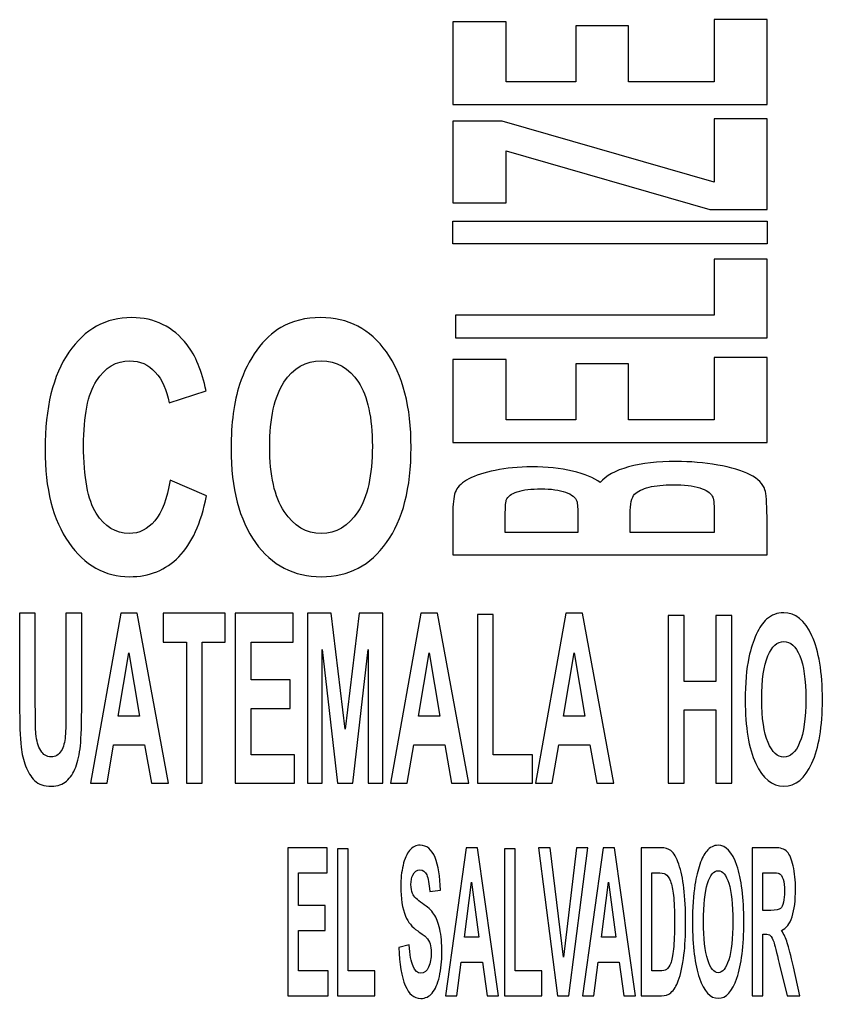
# Model space of a CAD drawing. Header units: centimetres. Extents: x -12.1 to 12.1, y -5 to 6.2.
# Drawn here: x -9.803 to -9.063, y 0.596 to 1.497 of the extents above; entities that cross this region are included whole.
import ezdxf

# ---------------------------------------------------------------- set-up
doc = ezdxf.new("R2010")
doc.units = ezdxf.units.CM
doc.header["$MEASUREMENT"] = 0
doc.layers.add('Layer 1', color=7, linetype='Continuous')

msp = doc.modelspace()

# ---------------------------------------------------------------- linework, layer by layer
at = {"layer": 'Layer 1', "color": 250}
for points, knots in [([(-9.11432, 1.4187), (-9.11432, 1.4187), (-9.40356, 1.4187), (-9.40356, 1.4187), (-9.40356, 1.4187), (-9.40356, 1.4187), (-9.40356, 1.49494), (-9.40356, 1.49494), (-9.40356, 1.49494), (-9.40356, 1.49494), (-9.35464, 1.49494), (-9.35464, 1.49494), (-9.35464, 1.49494), (-9.35464, 1.49494), (-9.35464, 1.43947), (-9.35464, 1.43947), (-9.35464, 1.43947), (-9.35464, 1.43947), (-9.29049, 1.43947), (-9.29049, 1.43947), (-9.29049, 1.43947), (-9.29049, 1.43947), (-9.29049, 1.49107), (-9.29049, 1.49107), (-9.29049, 1.49107), (-9.29049, 1.49107), (-9.24177, 1.49107), (-9.24177, 1.49107), (-9.24177, 1.49107), (-9.24177, 1.49107), (-9.24177, 1.43947), (-9.24177, 1.43947), (-9.24177, 1.43947), (-9.24177, 1.43947), (-9.16303, 1.43947), (-9.16303, 1.43947), (-9.16303, 1.43947), (-9.16303, 1.43947), (-9.16303, 1.49689), (-9.16303, 1.49689), (-9.16303, 1.49689), (-9.16303, 1.49689), (-9.11432, 1.49689), (-9.11432, 1.49689), (-9.11432, 1.49689), (-9.11432, 1.49689), (-9.11432, 1.4187), (-9.11432, 1.4187)], [0, 0, 0, 0, 0.076923, 0.076923, 0.076923, 0.076923, 0.153846, 0.153846, 0.153846, 0.153846, 0.230769, 0.230769, 0.230769, 0.230769, 0.307692, 0.307692, 0.307692, 0.307692, 0.384615, 0.384615, 0.384615, 0.384615, 0.461538, 0.461538, 0.461538, 0.461538, 0.538462, 0.538462, 0.538462, 0.538462, 0.615385, 0.615385, 0.615385, 0.615385, 0.692308, 0.692308, 0.692308, 0.692308, 0.769231, 0.769231, 0.769231, 0.769231, 0.846154, 0.846154, 0.846154, 0.846154, 1, 1, 1, 1]), ([(-9.11432, 1.32209), (-9.11432, 1.32209), (-9.167, 1.32209), (-9.167, 1.32209), (-9.167, 1.32209), (-9.167, 1.32209), (-9.35464, 1.37608), (-9.35464, 1.37608), (-9.35464, 1.37608), (-9.35464, 1.37608), (-9.35464, 1.32818), (-9.35464, 1.32818), (-9.35464, 1.32818), (-9.35464, 1.32818), (-9.40356, 1.32818), (-9.40356, 1.32818), (-9.40356, 1.32818), (-9.40356, 1.32818), (-9.40356, 1.40342), (-9.40356, 1.40342), (-9.40356, 1.40342), (-9.40356, 1.40342), (-9.3582, 1.40342), (-9.3582, 1.40342), (-9.3582, 1.40342), (-9.3582, 1.40342), (-9.16303, 1.34711), (-9.16303, 1.34711), (-9.16303, 1.34711), (-9.16303, 1.34711), (-9.16303, 1.4056), (-9.16303, 1.4056), (-9.16303, 1.4056), (-9.16303, 1.4056), (-9.11432, 1.4056), (-9.11432, 1.4056), (-9.11432, 1.4056), (-9.11432, 1.4056), (-9.11432, 1.32209), (-9.11432, 1.32209)], [0, 0, 0, 0, 0.090909, 0.090909, 0.090909, 0.090909, 0.181818, 0.181818, 0.181818, 0.181818, 0.272727, 0.272727, 0.272727, 0.272727, 0.363636, 0.363636, 0.363636, 0.363636, 0.454545, 0.454545, 0.454545, 0.454545, 0.545455, 0.545455, 0.545455, 0.545455, 0.636364, 0.636364, 0.636364, 0.636364, 0.727273, 0.727273, 0.727273, 0.727273, 0.818182, 0.818182, 0.818182, 0.818182, 1, 1, 1, 1]), ([(-9.40356, 1.2905), (-9.40356, 1.2905), (-9.11433, 1.2905), (-9.11433, 1.2905), (-9.11433, 1.2905), (-9.11433, 1.2905), (-9.11433, 1.3112), (-9.11433, 1.3112), (-9.11433, 1.3112), (-9.11433, 1.3112), (-9.40356, 1.3112), (-9.40356, 1.3112), (-9.40356, 1.3112), (-9.40356, 1.3112), (-9.40356, 1.2905), (-9.40356, 1.2905)], [0, 0, 0, 0, 0.2, 0.2, 0.2, 0.2, 0.4, 0.4, 0.4, 0.4, 0.6, 0.6, 0.6, 0.6, 1, 1, 1, 1]), ([(-9.11432, 1.20399), (-9.11432, 1.20399), (-9.4012, 1.20399), (-9.4012, 1.20399), (-9.4012, 1.20399), (-9.4012, 1.20399), (-9.4012, 1.22471), (-9.4012, 1.22471), (-9.4012, 1.22471), (-9.4012, 1.22471), (-9.16303, 1.22471), (-9.16303, 1.22471), (-9.16303, 1.22471), (-9.16303, 1.22471), (-9.16303, 1.27632), (-9.16303, 1.27632), (-9.16303, 1.27632), (-9.16303, 1.27632), (-9.11432, 1.27632), (-9.11432, 1.27632), (-9.11432, 1.27632), (-9.11432, 1.27632), (-9.11432, 1.20399), (-9.11432, 1.20399)], [0, 0, 0, 0, 0.142857, 0.142857, 0.142857, 0.142857, 0.285714, 0.285714, 0.285714, 0.285714, 0.428571, 0.428571, 0.428571, 0.428571, 0.571429, 0.571429, 0.571429, 0.571429, 0.714286, 0.714286, 0.714286, 0.714286, 1, 1, 1, 1]), ([(-9.6638, 1.07271), (-9.6638, 1.07271), (-9.63034, 1.05839), (-9.63034, 1.05839), (-9.63034, 1.05839), (-9.63548, 1.0332), (-9.64401, 1.0145), (-9.65592, 1.00228), (-9.65592, 1.00228), (-9.66784, 0.99005), (-9.68298, 0.98396), (-9.70129, 0.98396), (-9.70129, 0.98396), (-9.72396, 0.98396), (-9.74262, 0.99439), (-9.75721, 1.01532), (-9.75721, 1.01532), (-9.77182, 1.03626), (-9.77911, 1.06488), (-9.77911, 1.1012), (-9.77911, 1.1012), (-9.77911, 1.1396), (-9.77176, 1.16942), (-9.7571, 1.19065), (-9.7571, 1.19065), (-9.74242, 1.2119), (-9.72312, 1.22253), (-9.6992, 1.22253), (-9.6992, 1.22253), (-9.67831, 1.22253), (-9.66132, 1.21421), (-9.64829, 1.19749), (-9.64829, 1.19749), (-9.64055, 1.18765), (-9.63469, 1.17346), (-9.63083, 1.15501), (-9.63083, 1.15501), (-9.63083, 1.15501), (-9.66495, 1.144), (-9.66495, 1.144), (-9.66495, 1.144), (-9.66697, 1.15596), (-9.67119, 1.1654), (-9.67759, 1.17233), (-9.67759, 1.17233), (-9.684, 1.17923), (-9.6918, 1.18272), (-9.70095, 1.18272), (-9.70095, 1.18272), (-9.71361, 1.18272), (-9.72388, 1.17658), (-9.73176, 1.16429), (-9.73176, 1.16429), (-9.73964, 1.15201), (-9.74358, 1.13215), (-9.74358, 1.10466), (-9.74358, 1.10466), (-9.74358, 1.07549), (-9.7397, 1.05472), (-9.73194, 1.04234), (-9.73194, 1.04234), (-9.72417, 1.02997), (-9.71408, 1.02376), (-9.70165, 1.02376), (-9.70165, 1.02376), (-9.69248, 1.02376), (-9.6846, 1.02767), (-9.67799, 1.03556), (-9.67799, 1.03556), (-9.67139, 1.04342), (-9.66666, 1.05582), (-9.6638, 1.07271)], [0, 0, 0, 0, 0.052632, 0.052632, 0.052632, 0.052632, 0.105263, 0.105263, 0.105263, 0.105263, 0.157895, 0.157895, 0.157895, 0.157895, 0.210526, 0.210526, 0.210526, 0.210526, 0.263158, 0.263158, 0.263158, 0.263158, 0.315789, 0.315789, 0.315789, 0.315789, 0.368421, 0.368421, 0.368421, 0.368421, 0.421053, 0.421053, 0.421053, 0.421053, 0.473684, 0.473684, 0.473684, 0.473684, 0.526316, 0.526316, 0.526316, 0.526316, 0.578947, 0.578947, 0.578947, 0.578947, 0.631579, 0.631579, 0.631579, 0.631579, 0.684211, 0.684211, 0.684211, 0.684211, 0.736842, 0.736842, 0.736842, 0.736842, 0.789474, 0.789474, 0.789474, 0.789474, 0.842105, 0.842105, 0.842105, 0.842105, 0.894737, 0.894737, 0.894737, 0.894737, 1, 1, 1, 1]), ([(-9.60775, 1.10181), (-9.60775, 1.12533), (-9.60516, 1.14504), (-9.59995, 1.16101), (-9.59995, 1.16101), (-9.59607, 1.17274), (-9.59076, 1.18331), (-9.58406, 1.19263), (-9.58406, 1.19263), (-9.57732, 1.20197), (-9.56997, 1.20887), (-9.56196, 1.21339), (-9.56196, 1.21339), (-9.55132, 1.21947), (-9.53907, 1.22253), (-9.52516, 1.22253), (-9.52516, 1.22253), (-9.5, 1.22253), (-9.47986, 1.21199), (-9.46475, 1.19088), (-9.46475, 1.19088), (-9.44965, 1.1698), (-9.44208, 1.14048), (-9.44208, 1.10291), (-9.44208, 1.10291), (-9.44208, 1.06567), (-9.44959, 1.03655), (-9.46459, 1.01549), (-9.46459, 1.01549), (-9.47956, 0.99445), (-9.49961, 0.98396), (-9.52469, 0.98396), (-9.52469, 0.98396), (-9.55011, 0.98396), (-9.57028, 0.99439), (-9.58528, 1.01532), (-9.58528, 1.01532), (-9.60026, 1.03626), (-9.60775, 1.06509), (-9.60775, 1.10181)], [0, 0, 0, 0, 0.090909, 0.090909, 0.090909, 0.090909, 0.181818, 0.181818, 0.181818, 0.181818, 0.272727, 0.272727, 0.272727, 0.272727, 0.363636, 0.363636, 0.363636, 0.363636, 0.454545, 0.454545, 0.454545, 0.454545, 0.545455, 0.545455, 0.545455, 0.545455, 0.636364, 0.636364, 0.636364, 0.636364, 0.727273, 0.727273, 0.727273, 0.727273, 0.818182, 0.818182, 0.818182, 0.818182, 1, 1, 1, 1]), ([(-9.57224, 1.10338), (-9.57224, 1.07726), (-9.56776, 1.05746), (-9.55883, 1.04397), (-9.55883, 1.04397), (-9.5499, 1.03049), (-9.53856, 1.02376), (-9.52482, 1.02376), (-9.52482, 1.02376), (-9.51106, 1.02376), (-9.49976, 1.03047), (-9.49096, 1.04383), (-9.49096, 1.04383), (-9.48216, 1.05719), (-9.47774, 1.07726), (-9.47774, 1.10402), (-9.47774, 1.10402), (-9.47774, 1.13046), (-9.48204, 1.15017), (-9.49063, 1.16322), (-9.49063, 1.16322), (-9.49919, 1.1762), (-9.5106, 1.18272), (-9.52482, 1.18272), (-9.52482, 1.18272), (-9.53903, 1.18272), (-9.55047, 1.17612), (-9.55917, 1.16295), (-9.55917, 1.16295), (-9.56787, 1.14979), (-9.57224, 1.12993), (-9.57224, 1.10338)], [0, 0, 0, 0, 0.111111, 0.111111, 0.111111, 0.111111, 0.222222, 0.222222, 0.222222, 0.222222, 0.333333, 0.333333, 0.333333, 0.333333, 0.444444, 0.444444, 0.444444, 0.444444, 0.555556, 0.555556, 0.555556, 0.555556, 0.666667, 0.666667, 0.666667, 0.666667, 0.777778, 0.777778, 0.777778, 0.777778, 1, 1, 1, 1]), ([(-9.11432, 1.1076), (-9.11432, 1.1076), (-9.40356, 1.1076), (-9.40356, 1.1076), (-9.40356, 1.1076), (-9.40356, 1.1076), (-9.40356, 1.1838), (-9.40356, 1.1838), (-9.40356, 1.1838), (-9.40356, 1.1838), (-9.35464, 1.1838), (-9.35464, 1.1838), (-9.35464, 1.1838), (-9.35464, 1.1838), (-9.35464, 1.12833), (-9.35464, 1.12833), (-9.35464, 1.12833), (-9.35464, 1.12833), (-9.29049, 1.12833), (-9.29049, 1.12833), (-9.29049, 1.12833), (-9.29049, 1.12833), (-9.29049, 1.17996), (-9.29049, 1.17996), (-9.29049, 1.17996), (-9.29049, 1.17996), (-9.24177, 1.17996), (-9.24177, 1.17996), (-9.24177, 1.17996), (-9.24177, 1.17996), (-9.24177, 1.12833), (-9.24177, 1.12833), (-9.24177, 1.12833), (-9.24177, 1.12833), (-9.16303, 1.12833), (-9.16303, 1.12833), (-9.16303, 1.12833), (-9.16303, 1.12833), (-9.16303, 1.18579), (-9.16303, 1.18579), (-9.16303, 1.18579), (-9.16303, 1.18579), (-9.11432, 1.18579), (-9.11432, 1.18579), (-9.11432, 1.18579), (-9.11432, 1.18579), (-9.11432, 1.1076), (-9.11432, 1.1076)], [0, 0, 0, 0, 0.076923, 0.076923, 0.076923, 0.076923, 0.153846, 0.153846, 0.153846, 0.153846, 0.230769, 0.230769, 0.230769, 0.230769, 0.307692, 0.307692, 0.307692, 0.307692, 0.384615, 0.384615, 0.384615, 0.384615, 0.461538, 0.461538, 0.461538, 0.461538, 0.538462, 0.538462, 0.538462, 0.538462, 0.615385, 0.615385, 0.615385, 0.615385, 0.692308, 0.692308, 0.692308, 0.692308, 0.769231, 0.769231, 0.769231, 0.769231, 0.846154, 0.846154, 0.846154, 0.846154, 1, 1, 1, 1]), ([(-9.40356, 1.00396), (-9.40356, 1.00396), (-9.40356, 1.04505), (-9.40356, 1.04505), (-9.40356, 1.04505), (-9.40356, 1.05321), (-9.40263, 1.05927), (-9.40071, 1.06328), (-9.40071, 1.06328), (-9.39882, 1.06724), (-9.39482, 1.07082), (-9.38877, 1.074), (-9.38877, 1.074), (-9.38271, 1.07714), (-9.37467, 1.07976), (-9.3646, 1.08189), (-9.3646, 1.08189), (-9.35456, 1.08399), (-9.34326, 1.08504), (-9.33076, 1.08504), (-9.33076, 1.08504), (-9.31722, 1.08504), (-9.30479, 1.08372), (-9.29346, 1.08113), (-9.29346, 1.08113), (-9.28216, 1.07851), (-9.27366, 1.07501), (-9.26801, 1.07056), (-9.26801, 1.07056), (-9.26289, 1.07685), (-9.25412, 1.08165), (-9.24177, 1.08504), (-9.24177, 1.08504), (-9.2294, 1.08838), (-9.21487, 1.09007), (-9.19816, 1.09007), (-9.19816, 1.09007), (-9.18499, 1.09007), (-9.17221, 1.08899), (-9.15977, 1.08681), (-9.15977, 1.08681), (-9.14734, 1.08462), (-9.13741, 1.08168), (-9.12999, 1.0779), (-9.12999, 1.0779), (-9.12253, 1.07414), (-9.11799, 1.06951), (-9.11627, 1.06398), (-9.11627, 1.06398), (-9.11523, 1.06055), (-9.11456, 1.05218), (-9.11432, 1.03897), (-9.11432, 1.03897), (-9.11432, 1.03897), (-9.11432, 1.00396), (-9.11432, 1.00396), (-9.11432, 1.00396), (-9.11432, 1.00396), (-9.40356, 1.00396), (-9.40356, 1.00396)], [0, 0, 0, 0, 0.0625, 0.0625, 0.0625, 0.0625, 0.125, 0.125, 0.125, 0.125, 0.1875, 0.1875, 0.1875, 0.1875, 0.25, 0.25, 0.25, 0.25, 0.3125, 0.3125, 0.3125, 0.3125, 0.375, 0.375, 0.375, 0.375, 0.4375, 0.4375, 0.4375, 0.4375, 0.5, 0.5, 0.5, 0.5, 0.5625, 0.5625, 0.5625, 0.5625, 0.625, 0.625, 0.625, 0.625, 0.6875, 0.6875, 0.6875, 0.6875, 0.75, 0.75, 0.75, 0.75, 0.8125, 0.8125, 0.8125, 0.8125, 0.875, 0.875, 0.875, 0.875, 1, 1, 1, 1]), ([(-9.35542, 1.02473), (-9.35542, 1.02473), (-9.28854, 1.02473), (-9.28854, 1.02473), (-9.28854, 1.02473), (-9.28854, 1.02473), (-9.28854, 1.03836), (-9.28854, 1.03836), (-9.28854, 1.03836), (-9.28854, 1.04639), (-9.28886, 1.05143), (-9.28953, 1.05341), (-9.28953, 1.05341), (-9.29069, 1.05696), (-9.29416, 1.05976), (-9.29986, 1.06179), (-9.29986, 1.06179), (-9.3056, 1.06383), (-9.31312, 1.06485), (-9.32249, 1.06485), (-9.32249, 1.06485), (-9.3314, 1.06485), (-9.33868, 1.06395), (-9.34427, 1.0622), (-9.34427, 1.0622), (-9.34987, 1.06043), (-9.35324, 1.05784), (-9.35443, 1.05437), (-9.35443, 1.05437), (-9.35511, 1.05233), (-9.35542, 1.04639), (-9.35542, 1.03663), (-9.35542, 1.03663), (-9.35542, 1.03663), (-9.35542, 1.02473), (-9.35542, 1.02473)], [0, 0, 0, 0, 0.1, 0.1, 0.1, 0.1, 0.2, 0.2, 0.2, 0.2, 0.3, 0.3, 0.3, 0.3, 0.4, 0.4, 0.4, 0.4, 0.5, 0.5, 0.5, 0.5, 0.6, 0.6, 0.6, 0.6, 0.7, 0.7, 0.7, 0.7, 0.8, 0.8, 0.8, 0.8, 1, 1, 1, 1]), ([(-9.24038, 1.02473), (-9.24038, 1.02473), (-9.16303, 1.02473), (-9.16303, 1.02473), (-9.16303, 1.02473), (-9.16303, 1.02473), (-9.16303, 1.04391), (-9.16303, 1.04391), (-9.16303, 1.04391), (-9.16303, 1.05143), (-9.16362, 1.05615), (-9.16482, 1.05818), (-9.16482, 1.05818), (-9.16639, 1.06127), (-9.17023, 1.06377), (-9.17635, 1.0657), (-9.17635, 1.0657), (-9.18246, 1.06765), (-9.19067, 1.06863), (-9.20092, 1.06863), (-9.20092, 1.06863), (-9.2096, 1.06863), (-9.21697, 1.06788), (-9.22303, 1.06636), (-9.22303, 1.06636), (-9.22908, 1.06488), (-9.23348, 1.0627), (-9.23624, 1.05988), (-9.23624, 1.05988), (-9.23901, 1.05705), (-9.24038, 1.05094), (-9.24038, 1.0415), (-9.24038, 1.0415), (-9.24038, 1.0415), (-9.24038, 1.02473), (-9.24038, 1.02473)], [0, 0, 0, 0, 0.1, 0.1, 0.1, 0.1, 0.2, 0.2, 0.2, 0.2, 0.3, 0.3, 0.3, 0.3, 0.4, 0.4, 0.4, 0.4, 0.5, 0.5, 0.5, 0.5, 0.6, 0.6, 0.6, 0.6, 0.7, 0.7, 0.7, 0.7, 0.8, 0.8, 0.8, 0.8, 1, 1, 1, 1]), ([(-9.80252, 0.95033), (-9.80252, 0.95033), (-9.78802, 0.95033), (-9.78802, 0.95033), (-9.78802, 0.95033), (-9.78802, 0.95033), (-9.78802, 0.86551), (-9.78802, 0.86551), (-9.78802, 0.86551), (-9.78802, 0.85205), (-9.78786, 0.84335), (-9.78748, 0.83936), (-9.78748, 0.83936), (-9.78689, 0.83295), (-9.7854, 0.82779), (-9.78306, 0.82392), (-9.78306, 0.82392), (-9.78074, 0.82002), (-9.77752, 0.8181), (-9.77349, 0.8181), (-9.77349, 0.8181), (-9.76939, 0.8181), (-9.7663, 0.81994), (-9.76421, 0.8236), (-9.76421, 0.8236), (-9.76211, 0.82727), (-9.76085, 0.83176), (-9.76043, 0.83709), (-9.76043, 0.83709), (-9.76, 0.84245), (-9.7598, 0.85133), (-9.7598, 0.8637), (-9.7598, 0.8637), (-9.7598, 0.8637), (-9.7598, 0.95033), (-9.7598, 0.95033), (-9.7598, 0.95033), (-9.7598, 0.95033), (-9.74532, 0.95033), (-9.74532, 0.95033), (-9.74532, 0.95033), (-9.74532, 0.95033), (-9.74532, 0.8681), (-9.74532, 0.8681), (-9.74532, 0.8681), (-9.74532, 0.84929), (-9.74571, 0.83601), (-9.7465, 0.82823), (-9.7465, 0.82823), (-9.74726, 0.82049), (-9.74873, 0.81394), (-9.75082, 0.80858), (-9.75082, 0.80858), (-9.75293, 0.80325), (-9.75573, 0.799), (-9.75926, 0.79583), (-9.75926, 0.79583), (-9.76279, 0.79268), (-9.76738, 0.79108), (-9.77306, 0.79108), (-9.77306, 0.79108), (-9.77991, 0.79108), (-9.78512, 0.7928), (-9.78864, 0.79626), (-9.78864, 0.79626), (-9.79218, 0.79972), (-9.79497, 0.80418), (-9.79702, 0.80971), (-9.79702, 0.80971), (-9.79908, 0.81522), (-9.80045, 0.82101), (-9.80107, 0.82707), (-9.80107, 0.82707), (-9.80203, 0.83604), (-9.80252, 0.84929), (-9.80252, 0.86679), (-9.80252, 0.86679), (-9.80252, 0.86679), (-9.80252, 0.95033), (-9.80252, 0.95033)], [0, 0, 0, 0, 0.047619, 0.047619, 0.047619, 0.047619, 0.095238, 0.095238, 0.095238, 0.095238, 0.142857, 0.142857, 0.142857, 0.142857, 0.190476, 0.190476, 0.190476, 0.190476, 0.238095, 0.238095, 0.238095, 0.238095, 0.285714, 0.285714, 0.285714, 0.285714, 0.333333, 0.333333, 0.333333, 0.333333, 0.380952, 0.380952, 0.380952, 0.380952, 0.428571, 0.428571, 0.428571, 0.428571, 0.47619, 0.47619, 0.47619, 0.47619, 0.52381, 0.52381, 0.52381, 0.52381, 0.571429, 0.571429, 0.571429, 0.571429, 0.619048, 0.619048, 0.619048, 0.619048, 0.666667, 0.666667, 0.666667, 0.666667, 0.714286, 0.714286, 0.714286, 0.714286, 0.761905, 0.761905, 0.761905, 0.761905, 0.809524, 0.809524, 0.809524, 0.809524, 0.857143, 0.857143, 0.857143, 0.857143, 0.904762, 0.904762, 0.904762, 0.904762, 1, 1, 1, 1]), ([(-9.66538, 0.79375), (-9.66538, 0.79375), (-9.68114, 0.79375), (-9.68114, 0.79375), (-9.68114, 0.79375), (-9.68114, 0.79375), (-9.68741, 0.82931), (-9.68741, 0.82931), (-9.68741, 0.82931), (-9.68741, 0.82931), (-9.71607, 0.82931), (-9.71607, 0.82931), (-9.71607, 0.82931), (-9.71607, 0.82931), (-9.722, 0.79375), (-9.722, 0.79375), (-9.722, 0.79375), (-9.722, 0.79375), (-9.73735, 0.79375), (-9.73735, 0.79375), (-9.73735, 0.79375), (-9.73735, 0.79375), (-9.70941, 0.95033), (-9.70941, 0.95033), (-9.70941, 0.95033), (-9.70941, 0.95033), (-9.69411, 0.95033), (-9.69411, 0.95033), (-9.69411, 0.95033), (-9.69411, 0.95033), (-9.66538, 0.79375), (-9.66538, 0.79375)], [0, 0, 0, 0, 0.111111, 0.111111, 0.111111, 0.111111, 0.222222, 0.222222, 0.222222, 0.222222, 0.333333, 0.333333, 0.333333, 0.333333, 0.444444, 0.444444, 0.444444, 0.444444, 0.555556, 0.555556, 0.555556, 0.555556, 0.666667, 0.666667, 0.666667, 0.666667, 0.777778, 0.777778, 0.777778, 0.777778, 1, 1, 1, 1]), ([(-9.64899, 0.79375), (-9.64899, 0.79375), (-9.64899, 0.92383), (-9.64899, 0.92383), (-9.64899, 0.92383), (-9.64899, 0.92383), (-9.67029, 0.92383), (-9.67029, 0.92383), (-9.67029, 0.92383), (-9.67029, 0.92383), (-9.67029, 0.95033), (-9.67029, 0.95033), (-9.67029, 0.95033), (-9.67029, 0.95033), (-9.6133, 0.95033), (-9.6133, 0.95033), (-9.6133, 0.95033), (-9.6133, 0.95033), (-9.6133, 0.92383), (-9.6133, 0.92383), (-9.6133, 0.92383), (-9.6133, 0.92383), (-9.63451, 0.92383), (-9.63451, 0.92383), (-9.63451, 0.92383), (-9.63451, 0.92383), (-9.63451, 0.79375), (-9.63451, 0.79375), (-9.63451, 0.79375), (-9.63451, 0.79375), (-9.64899, 0.79375), (-9.64899, 0.79375)], [0, 0, 0, 0, 0.111111, 0.111111, 0.111111, 0.111111, 0.222222, 0.222222, 0.222222, 0.222222, 0.333333, 0.333333, 0.333333, 0.333333, 0.444444, 0.444444, 0.444444, 0.444444, 0.555556, 0.555556, 0.555556, 0.555556, 0.666667, 0.666667, 0.666667, 0.666667, 0.777778, 0.777778, 0.777778, 0.777778, 1, 1, 1, 1]), ([(-9.60394, 0.79375), (-9.60394, 0.79375), (-9.60394, 0.95033), (-9.60394, 0.95033), (-9.60394, 0.95033), (-9.60394, 0.95033), (-9.55075, 0.95033), (-9.55075, 0.95033), (-9.55075, 0.95033), (-9.55075, 0.95033), (-9.55075, 0.92383), (-9.55075, 0.92383), (-9.55075, 0.92383), (-9.55075, 0.92383), (-9.58945, 0.92383), (-9.58945, 0.92383), (-9.58945, 0.92383), (-9.58945, 0.92383), (-9.58945, 0.88912), (-9.58945, 0.88912), (-9.58945, 0.88912), (-9.58945, 0.88912), (-9.55346, 0.88912), (-9.55346, 0.88912), (-9.55346, 0.88912), (-9.55346, 0.88912), (-9.55346, 0.86274), (-9.55346, 0.86274), (-9.55346, 0.86274), (-9.55346, 0.86274), (-9.58945, 0.86274), (-9.58945, 0.86274), (-9.58945, 0.86274), (-9.58945, 0.86274), (-9.58945, 0.82013), (-9.58945, 0.82013), (-9.58945, 0.82013), (-9.58945, 0.82013), (-9.54939, 0.82013), (-9.54939, 0.82013), (-9.54939, 0.82013), (-9.54939, 0.82013), (-9.54939, 0.79375), (-9.54939, 0.79375), (-9.54939, 0.79375), (-9.54939, 0.79375), (-9.60394, 0.79375), (-9.60394, 0.79375)], [0, 0, 0, 0, 0.076923, 0.076923, 0.076923, 0.076923, 0.153846, 0.153846, 0.153846, 0.153846, 0.230769, 0.230769, 0.230769, 0.230769, 0.307692, 0.307692, 0.307692, 0.307692, 0.384615, 0.384615, 0.384615, 0.384615, 0.461538, 0.461538, 0.461538, 0.461538, 0.538462, 0.538462, 0.538462, 0.538462, 0.615385, 0.615385, 0.615385, 0.615385, 0.692308, 0.692308, 0.692308, 0.692308, 0.769231, 0.769231, 0.769231, 0.769231, 0.846154, 0.846154, 0.846154, 0.846154, 1, 1, 1, 1]), ([(-9.53732, 0.79375), (-9.53732, 0.79375), (-9.53732, 0.95033), (-9.53732, 0.95033), (-9.53732, 0.95033), (-9.53732, 0.95033), (-9.51565, 0.95033), (-9.51565, 0.95033), (-9.51565, 0.95033), (-9.51565, 0.95033), (-9.50263, 0.84352), (-9.50263, 0.84352), (-9.50263, 0.84352), (-9.50263, 0.84352), (-9.48978, 0.95033), (-9.48978, 0.95033), (-9.48978, 0.95033), (-9.48978, 0.95033), (-9.46805, 0.95033), (-9.46805, 0.95033), (-9.46805, 0.95033), (-9.46805, 0.95033), (-9.46805, 0.79375), (-9.46805, 0.79375), (-9.46805, 0.79375), (-9.46805, 0.79375), (-9.4815, 0.79375), (-9.4815, 0.79375), (-9.4815, 0.79375), (-9.4815, 0.79375), (-9.4815, 0.91699), (-9.4815, 0.91699), (-9.4815, 0.91699), (-9.4815, 0.91699), (-9.49574, 0.79375), (-9.49574, 0.79375), (-9.49574, 0.79375), (-9.49574, 0.79375), (-9.50968, 0.79375), (-9.50968, 0.79375), (-9.50968, 0.79375), (-9.50968, 0.79375), (-9.52385, 0.91699), (-9.52385, 0.91699), (-9.52385, 0.91699), (-9.52385, 0.91699), (-9.52385, 0.79375), (-9.52385, 0.79375), (-9.52385, 0.79375), (-9.52385, 0.79375), (-9.53732, 0.79375), (-9.53732, 0.79375)], [0, 0, 0, 0, 0.071429, 0.071429, 0.071429, 0.071429, 0.142857, 0.142857, 0.142857, 0.142857, 0.214286, 0.214286, 0.214286, 0.214286, 0.285714, 0.285714, 0.285714, 0.285714, 0.357143, 0.357143, 0.357143, 0.357143, 0.428571, 0.428571, 0.428571, 0.428571, 0.5, 0.5, 0.5, 0.5, 0.571429, 0.571429, 0.571429, 0.571429, 0.642857, 0.642857, 0.642857, 0.642857, 0.714286, 0.714286, 0.714286, 0.714286, 0.785714, 0.785714, 0.785714, 0.785714, 0.857143, 0.857143, 0.857143, 0.857143, 1, 1, 1, 1]), ([(-9.38897, 0.79375), (-9.38897, 0.79375), (-9.40473, 0.79375), (-9.40473, 0.79375), (-9.40473, 0.79375), (-9.40473, 0.79375), (-9.41098, 0.82931), (-9.41098, 0.82931), (-9.41098, 0.82931), (-9.41098, 0.82931), (-9.43966, 0.82931), (-9.43966, 0.82931), (-9.43966, 0.82931), (-9.43966, 0.82931), (-9.44557, 0.79375), (-9.44557, 0.79375), (-9.44557, 0.79375), (-9.44557, 0.79375), (-9.46094, 0.79375), (-9.46094, 0.79375), (-9.46094, 0.79375), (-9.46094, 0.79375), (-9.433, 0.95033), (-9.433, 0.95033), (-9.433, 0.95033), (-9.433, 0.95033), (-9.41771, 0.95033), (-9.41771, 0.95033), (-9.41771, 0.95033), (-9.41771, 0.95033), (-9.38897, 0.79375), (-9.38897, 0.79375)], [0, 0, 0, 0, 0.111111, 0.111111, 0.111111, 0.111111, 0.222222, 0.222222, 0.222222, 0.222222, 0.333333, 0.333333, 0.333333, 0.333333, 0.444444, 0.444444, 0.444444, 0.444444, 0.555556, 0.555556, 0.555556, 0.555556, 0.666667, 0.666667, 0.666667, 0.666667, 0.777778, 0.777778, 0.777778, 0.777778, 1, 1, 1, 1]), ([(-9.3809, 0.79375), (-9.3809, 0.79375), (-9.3809, 0.94905), (-9.3809, 0.94905), (-9.3809, 0.94905), (-9.3809, 0.94905), (-9.36643, 0.94905), (-9.36643, 0.94905), (-9.36643, 0.94905), (-9.36643, 0.94905), (-9.36643, 0.82013), (-9.36643, 0.82013), (-9.36643, 0.82013), (-9.36643, 0.82013), (-9.33041, 0.82013), (-9.33041, 0.82013), (-9.33041, 0.82013), (-9.33041, 0.82013), (-9.33041, 0.79375), (-9.33041, 0.79375), (-9.33041, 0.79375), (-9.33041, 0.79375), (-9.3809, 0.79375), (-9.3809, 0.79375)], [0, 0, 0, 0, 0.142857, 0.142857, 0.142857, 0.142857, 0.285714, 0.285714, 0.285714, 0.285714, 0.428571, 0.428571, 0.428571, 0.428571, 0.571429, 0.571429, 0.571429, 0.571429, 0.714286, 0.714286, 0.714286, 0.714286, 1, 1, 1, 1]), ([(-9.25543, 0.79375), (-9.25543, 0.79375), (-9.27116, 0.79375), (-9.27116, 0.79375), (-9.27116, 0.79375), (-9.27116, 0.79375), (-9.27745, 0.82931), (-9.27745, 0.82931), (-9.27745, 0.82931), (-9.27745, 0.82931), (-9.3061, 0.82931), (-9.3061, 0.82931), (-9.3061, 0.82931), (-9.3061, 0.82931), (-9.31204, 0.79375), (-9.31204, 0.79375), (-9.31204, 0.79375), (-9.31204, 0.79375), (-9.32738, 0.79375), (-9.32738, 0.79375), (-9.32738, 0.79375), (-9.32738, 0.79375), (-9.29946, 0.95033), (-9.29946, 0.95033), (-9.29946, 0.95033), (-9.29946, 0.95033), (-9.28414, 0.95033), (-9.28414, 0.95033), (-9.28414, 0.95033), (-9.28414, 0.95033), (-9.25543, 0.79375), (-9.25543, 0.79375)], [0, 0, 0, 0, 0.111111, 0.111111, 0.111111, 0.111111, 0.222222, 0.222222, 0.222222, 0.222222, 0.333333, 0.333333, 0.333333, 0.333333, 0.444444, 0.444444, 0.444444, 0.444444, 0.555556, 0.555556, 0.555556, 0.555556, 0.666667, 0.666667, 0.666667, 0.666667, 0.777778, 0.777778, 0.777778, 0.777778, 1, 1, 1, 1]), ([(-9.20529, 0.79375), (-9.20529, 0.79375), (-9.20529, 0.94823), (-9.20529, 0.94823), (-9.20529, 0.94823), (-9.20529, 0.94823), (-9.19053, 0.94823), (-9.19053, 0.94823), (-9.19053, 0.94823), (-9.19053, 0.94823), (-9.19053, 0.88743), (-9.19053, 0.88743), (-9.19053, 0.88743), (-9.19053, 0.88743), (-9.16152, 0.88743), (-9.16152, 0.88743), (-9.16152, 0.88743), (-9.16152, 0.88743), (-9.16152, 0.94823), (-9.16152, 0.94823), (-9.16152, 0.94823), (-9.16152, 0.94823), (-9.14673, 0.94823), (-9.14673, 0.94823), (-9.14673, 0.94823), (-9.14673, 0.94823), (-9.14673, 0.79375), (-9.14673, 0.79375), (-9.14673, 0.79375), (-9.14673, 0.79375), (-9.16152, 0.79375), (-9.16152, 0.79375), (-9.16152, 0.79375), (-9.16152, 0.79375), (-9.16152, 0.86128), (-9.16152, 0.86128), (-9.16152, 0.86128), (-9.16152, 0.86128), (-9.19053, 0.86128), (-9.19053, 0.86128), (-9.19053, 0.86128), (-9.19053, 0.86128), (-9.19053, 0.79375), (-9.19053, 0.79375), (-9.19053, 0.79375), (-9.19053, 0.79375), (-9.20529, 0.79375), (-9.20529, 0.79375)], [0, 0, 0, 0, 0.076923, 0.076923, 0.076923, 0.076923, 0.153846, 0.153846, 0.153846, 0.153846, 0.230769, 0.230769, 0.230769, 0.230769, 0.307692, 0.307692, 0.307692, 0.307692, 0.384615, 0.384615, 0.384615, 0.384615, 0.461538, 0.461538, 0.461538, 0.461538, 0.538462, 0.538462, 0.538462, 0.538462, 0.615385, 0.615385, 0.615385, 0.615385, 0.692308, 0.692308, 0.692308, 0.692308, 0.769231, 0.769231, 0.769231, 0.769231, 0.846154, 0.846154, 0.846154, 0.846154, 1, 1, 1, 1]), ([(-9.13444, 0.87005), (-9.13444, 0.8858), (-9.1333, 0.89899), (-9.13109, 0.90968), (-9.13109, 0.90968), (-9.12943, 0.91754), (-9.12714, 0.92459), (-9.12425, 0.93085), (-9.12425, 0.93085), (-9.1214, 0.93711), (-9.11822, 0.94173), (-9.11479, 0.94474), (-9.11479, 0.94474), (-9.11024, 0.94882), (-9.10497, 0.95086), (-9.09901, 0.95086), (-9.09901, 0.95086), (-9.08823, 0.95086), (-9.07955, 0.94381), (-9.07309, 0.92968), (-9.07309, 0.92968), (-9.06663, 0.91556), (-9.06337, 0.89593), (-9.06337, 0.87077), (-9.06337, 0.87077), (-9.06337, 0.84585), (-9.06659, 0.82634), (-9.07303, 0.81228), (-9.07303, 0.81228), (-9.07944, 0.79818), (-9.08805, 0.79114), (-9.0988, 0.79114), (-9.0988, 0.79114), (-9.10969, 0.79114), (-9.11837, 0.79812), (-9.1248, 0.81213), (-9.1248, 0.81213), (-9.13121, 0.82614), (-9.13444, 0.84547), (-9.13444, 0.87005)], [0, 0, 0, 0, 0.090909, 0.090909, 0.090909, 0.090909, 0.181818, 0.181818, 0.181818, 0.181818, 0.272727, 0.272727, 0.272727, 0.272727, 0.363636, 0.363636, 0.363636, 0.363636, 0.454545, 0.454545, 0.454545, 0.454545, 0.545455, 0.545455, 0.545455, 0.545455, 0.636364, 0.636364, 0.636364, 0.636364, 0.727273, 0.727273, 0.727273, 0.727273, 0.818182, 0.818182, 0.818182, 0.818182, 1, 1, 1, 1]), ([(-9.11921, 0.8711), (-9.11921, 0.85362), (-9.11727, 0.84035), (-9.11345, 0.83132), (-9.11345, 0.83132), (-9.10963, 0.82229), (-9.10474, 0.81778), (-9.09886, 0.81778), (-9.09886, 0.81778), (-9.09295, 0.81778), (-9.08811, 0.82226), (-9.08433, 0.83124), (-9.08433, 0.83124), (-9.08054, 0.84018), (-9.07868, 0.85362), (-9.07868, 0.87153), (-9.07868, 0.87153), (-9.07868, 0.88921), (-9.08052, 0.90243), (-9.08418, 0.91114), (-9.08418, 0.91114), (-9.08786, 0.91984), (-9.09274, 0.92421), (-9.09886, 0.92421), (-9.09886, 0.92421), (-9.10494, 0.92421), (-9.10984, 0.91981), (-9.11359, 0.91099), (-9.11359, 0.91099), (-9.11732, 0.90216), (-9.11921, 0.88889), (-9.11921, 0.8711)], [0, 0, 0, 0, 0.111111, 0.111111, 0.111111, 0.111111, 0.222222, 0.222222, 0.222222, 0.222222, 0.333333, 0.333333, 0.333333, 0.333333, 0.444444, 0.444444, 0.444444, 0.444444, 0.555556, 0.555556, 0.555556, 0.555556, 0.666667, 0.666667, 0.666667, 0.666667, 0.777778, 0.777778, 0.777778, 0.777778, 1, 1, 1, 1]), ([(-9.69206, 0.85569), (-9.69206, 0.85569), (-9.70193, 0.91379), (-9.70193, 0.91379), (-9.70193, 0.91379), (-9.70193, 0.91379), (-9.71161, 0.85569), (-9.71161, 0.85569), (-9.71161, 0.85569), (-9.71161, 0.85569), (-9.69206, 0.85569), (-9.69206, 0.85569)], [0, 0, 0, 0, 0.25, 0.25, 0.25, 0.25, 0.5, 0.5, 0.5, 0.5, 1, 1, 1, 1]), ([(-9.41565, 0.85569), (-9.41565, 0.85569), (-9.42552, 0.91379), (-9.42552, 0.91379), (-9.42552, 0.91379), (-9.42552, 0.91379), (-9.43521, 0.85569), (-9.43521, 0.85569), (-9.43521, 0.85569), (-9.43521, 0.85569), (-9.41565, 0.85569), (-9.41565, 0.85569)], [0, 0, 0, 0, 0.25, 0.25, 0.25, 0.25, 0.5, 0.5, 0.5, 0.5, 1, 1, 1, 1]), ([(-9.28208, 0.85569), (-9.28208, 0.85569), (-9.29197, 0.91379), (-9.29197, 0.91379), (-9.29197, 0.91379), (-9.29197, 0.91379), (-9.30165, 0.85569), (-9.30165, 0.85569), (-9.30165, 0.85569), (-9.30165, 0.85569), (-9.28208, 0.85569), (-9.28208, 0.85569)], [0, 0, 0, 0, 0.25, 0.25, 0.25, 0.25, 0.5, 0.5, 0.5, 0.5, 1, 1, 1, 1]), ([(-9.55558, 0.59814), (-9.55558, 0.59814), (-9.55558, 0.73444), (-9.55558, 0.73444), (-9.55558, 0.73444), (-9.55558, 0.73444), (-9.51942, 0.73444), (-9.51942, 0.73444), (-9.51942, 0.73444), (-9.51942, 0.73444), (-9.51942, 0.71138), (-9.51942, 0.71138), (-9.51942, 0.71138), (-9.51942, 0.71138), (-9.54572, 0.71138), (-9.54572, 0.71138), (-9.54572, 0.71138), (-9.54572, 0.71138), (-9.54572, 0.68115), (-9.54572, 0.68115), (-9.54572, 0.68115), (-9.54572, 0.68115), (-9.52125, 0.68115), (-9.52125, 0.68115), (-9.52125, 0.68115), (-9.52125, 0.68115), (-9.52125, 0.65818), (-9.52125, 0.65818), (-9.52125, 0.65818), (-9.52125, 0.65818), (-9.54572, 0.65818), (-9.54572, 0.65818), (-9.54572, 0.65818), (-9.54572, 0.65818), (-9.54572, 0.62111), (-9.54572, 0.62111), (-9.54572, 0.62111), (-9.54572, 0.62111), (-9.51849, 0.62111), (-9.51849, 0.62111), (-9.51849, 0.62111), (-9.51849, 0.62111), (-9.51849, 0.59814), (-9.51849, 0.59814), (-9.51849, 0.59814), (-9.51849, 0.59814), (-9.55558, 0.59814), (-9.55558, 0.59814)], [0, 0, 0, 0, 0.076923, 0.076923, 0.076923, 0.076923, 0.153846, 0.153846, 0.153846, 0.153846, 0.230769, 0.230769, 0.230769, 0.230769, 0.307692, 0.307692, 0.307692, 0.307692, 0.384615, 0.384615, 0.384615, 0.384615, 0.461538, 0.461538, 0.461538, 0.461538, 0.538462, 0.538462, 0.538462, 0.538462, 0.615385, 0.615385, 0.615385, 0.615385, 0.692308, 0.692308, 0.692308, 0.692308, 0.769231, 0.769231, 0.769231, 0.769231, 0.846154, 0.846154, 0.846154, 0.846154, 1, 1, 1, 1]), ([(-9.50991, 0.59814), (-9.50991, 0.59814), (-9.50991, 0.73331), (-9.50991, 0.73331), (-9.50991, 0.73331), (-9.50991, 0.73331), (-9.50004, 0.73331), (-9.50004, 0.73331), (-9.50004, 0.73331), (-9.50004, 0.73331), (-9.50004, 0.62111), (-9.50004, 0.62111), (-9.50004, 0.62111), (-9.50004, 0.62111), (-9.47557, 0.62111), (-9.47557, 0.62111), (-9.47557, 0.62111), (-9.47557, 0.62111), (-9.47557, 0.59814), (-9.47557, 0.59814), (-9.47557, 0.59814), (-9.47557, 0.59814), (-9.50991, 0.59814), (-9.50991, 0.59814)], [0, 0, 0, 0, 0.142857, 0.142857, 0.142857, 0.142857, 0.285714, 0.285714, 0.285714, 0.285714, 0.428571, 0.428571, 0.428571, 0.428571, 0.571429, 0.571429, 0.571429, 0.571429, 0.714286, 0.714286, 0.714286, 0.714286, 1, 1, 1, 1]), ([(-9.45334, 0.64248), (-9.45334, 0.64248), (-9.44378, 0.64507), (-9.44378, 0.64507), (-9.44378, 0.64507), (-9.44319, 0.63611), (-9.44206, 0.6295), (-9.44028, 0.62528), (-9.44028, 0.62528), (-9.4385, 0.62105), (-9.43612, 0.61899), (-9.43311, 0.61899), (-9.43311, 0.61899), (-9.42994, 0.61899), (-9.42758, 0.62085), (-9.42595, 0.6246), (-9.42595, 0.6246), (-9.42435, 0.62833), (-9.42354, 0.63273), (-9.42354, 0.63773), (-9.42354, 0.63773), (-9.42354, 0.64097), (-9.42388, 0.64371), (-9.42455, 0.64595), (-9.42455, 0.64595), (-9.42522, 0.64825), (-9.42642, 0.6502), (-9.42811, 0.65189), (-9.42811, 0.65189), (-9.42927, 0.653), (-9.43186, 0.65498), (-9.436, 0.65783), (-9.436, 0.65783), (-9.44127, 0.6615), (-9.44496, 0.66595), (-9.44709, 0.67131), (-9.44709, 0.67131), (-9.45009, 0.6788), (-9.45158, 0.68794), (-9.45158, 0.69874), (-9.45158, 0.69874), (-9.45158, 0.70567), (-9.45088, 0.71216), (-9.4495, 0.7182), (-9.4495, 0.7182), (-9.44805, 0.72425), (-9.44605, 0.72885), (-9.4434, 0.73202), (-9.4434, 0.73202), (-9.44075, 0.73517), (-9.43754, 0.73674), (-9.43379, 0.73674), (-9.43379, 0.73674), (-9.42767, 0.73674), (-9.42307, 0.73301), (-9.41998, 0.7255), (-9.41998, 0.7255), (-9.4169, 0.71802), (-9.41527, 0.708), (-9.41512, 0.69548), (-9.41512, 0.69548), (-9.41512, 0.69548), (-9.42496, 0.69426), (-9.42496, 0.69426), (-9.42496, 0.69426), (-9.42537, 0.70127), (-9.4263, 0.70631), (-9.42767, 0.70937), (-9.42767, 0.70937), (-9.42904, 0.71246), (-9.43114, 0.71397), (-9.4339, 0.71397), (-9.4339, 0.71397), (-9.43675, 0.71397), (-9.439, 0.71234), (-9.4406, 0.70905), (-9.4406, 0.70905), (-9.44165, 0.70695), (-9.44217, 0.70413), (-9.44217, 0.70061), (-9.44217, 0.70061), (-9.44217, 0.69737), (-9.44168, 0.69461), (-9.44071, 0.69234), (-9.44071, 0.69234), (-9.43947, 0.6894), (-9.43646, 0.68637), (-9.43169, 0.68319), (-9.43169, 0.68319), (-9.42689, 0.68004), (-9.42333, 0.67676), (-9.42106, 0.67341), (-9.42106, 0.67341), (-9.41873, 0.67), (-9.41696, 0.6654), (-9.41565, 0.65955), (-9.41565, 0.65955), (-9.41433, 0.6537), (-9.41372, 0.64644), (-9.41372, 0.63786), (-9.41372, 0.63786), (-9.41372, 0.63002), (-9.41448, 0.62271), (-9.41602, 0.6159), (-9.41602, 0.6159), (-9.41759, 0.60908), (-9.41978, 0.60402), (-9.42263, 0.6007), (-9.42263, 0.6007), (-9.42546, 0.59738), (-9.42898, 0.59572), (-9.43323, 0.59572), (-9.43323, 0.59572), (-9.4394, 0.59572), (-9.44412, 0.59971), (-9.44744, 0.60766), (-9.44744, 0.60766), (-9.45073, 0.61564), (-9.45271, 0.62723), (-9.45334, 0.64248)], [0, 0, 0, 0, 0.032258, 0.032258, 0.032258, 0.032258, 0.064516, 0.064516, 0.064516, 0.064516, 0.096774, 0.096774, 0.096774, 0.096774, 0.129032, 0.129032, 0.129032, 0.129032, 0.16129, 0.16129, 0.16129, 0.16129, 0.193548, 0.193548, 0.193548, 0.193548, 0.225806, 0.225806, 0.225806, 0.225806, 0.258065, 0.258065, 0.258065, 0.258065, 0.290323, 0.290323, 0.290323, 0.290323, 0.322581, 0.322581, 0.322581, 0.322581, 0.354839, 0.354839, 0.354839, 0.354839, 0.387097, 0.387097, 0.387097, 0.387097, 0.419355, 0.419355, 0.419355, 0.419355, 0.451613, 0.451613, 0.451613, 0.451613, 0.483871, 0.483871, 0.483871, 0.483871, 0.516129, 0.516129, 0.516129, 0.516129, 0.548387, 0.548387, 0.548387, 0.548387, 0.580645, 0.580645, 0.580645, 0.580645, 0.612903, 0.612903, 0.612903, 0.612903, 0.645161, 0.645161, 0.645161, 0.645161, 0.677419, 0.677419, 0.677419, 0.677419, 0.709677, 0.709677, 0.709677, 0.709677, 0.741935, 0.741935, 0.741935, 0.741935, 0.774194, 0.774194, 0.774194, 0.774194, 0.806452, 0.806452, 0.806452, 0.806452, 0.83871, 0.83871, 0.83871, 0.83871, 0.870968, 0.870968, 0.870968, 0.870968, 0.903226, 0.903226, 0.903226, 0.903226, 0.935484, 0.935484, 0.935484, 0.935484, 1, 1, 1, 1]), ([(-9.36148, 0.59814), (-9.36148, 0.59814), (-9.37217, 0.59814), (-9.37217, 0.59814), (-9.37217, 0.59814), (-9.37217, 0.59814), (-9.37645, 0.62909), (-9.37645, 0.62909), (-9.37645, 0.62909), (-9.37645, 0.62909), (-9.39593, 0.62909), (-9.39593, 0.62909), (-9.39593, 0.62909), (-9.39593, 0.62909), (-9.39995, 0.59814), (-9.39995, 0.59814), (-9.39995, 0.59814), (-9.39995, 0.59814), (-9.4104, 0.59814), (-9.4104, 0.59814), (-9.4104, 0.59814), (-9.4104, 0.59814), (-9.39139, 0.73444), (-9.39139, 0.73444), (-9.39139, 0.73444), (-9.39139, 0.73444), (-9.38099, 0.73444), (-9.38099, 0.73444), (-9.38099, 0.73444), (-9.38099, 0.73444), (-9.36148, 0.59814), (-9.36148, 0.59814)], [0, 0, 0, 0, 0.111111, 0.111111, 0.111111, 0.111111, 0.222222, 0.222222, 0.222222, 0.222222, 0.333333, 0.333333, 0.333333, 0.333333, 0.444444, 0.444444, 0.444444, 0.444444, 0.555556, 0.555556, 0.555556, 0.555556, 0.666667, 0.666667, 0.666667, 0.666667, 0.777778, 0.777778, 0.777778, 0.777778, 1, 1, 1, 1]), ([(-9.35598, 0.59814), (-9.35598, 0.59814), (-9.35598, 0.73331), (-9.35598, 0.73331), (-9.35598, 0.73331), (-9.35598, 0.73331), (-9.34617, 0.73331), (-9.34617, 0.73331), (-9.34617, 0.73331), (-9.34617, 0.73331), (-9.34617, 0.62111), (-9.34617, 0.62111), (-9.34617, 0.62111), (-9.34617, 0.62111), (-9.32168, 0.62111), (-9.32168, 0.62111), (-9.32168, 0.62111), (-9.32168, 0.62111), (-9.32168, 0.59814), (-9.32168, 0.59814), (-9.32168, 0.59814), (-9.32168, 0.59814), (-9.35598, 0.59814), (-9.35598, 0.59814)], [0, 0, 0, 0, 0.142857, 0.142857, 0.142857, 0.142857, 0.285714, 0.285714, 0.285714, 0.285714, 0.428571, 0.428571, 0.428571, 0.428571, 0.571429, 0.571429, 0.571429, 0.571429, 0.714286, 0.714286, 0.714286, 0.714286, 1, 1, 1, 1]), ([(-9.30726, 0.59814), (-9.30726, 0.59814), (-9.32471, 0.73444), (-9.32471, 0.73444), (-9.32471, 0.73444), (-9.32471, 0.73444), (-9.31402, 0.73444), (-9.31402, 0.73444), (-9.31402, 0.73444), (-9.31402, 0.73444), (-9.30167, 0.63357), (-9.30167, 0.63357), (-9.30167, 0.63357), (-9.30167, 0.63357), (-9.28976, 0.73444), (-9.28976, 0.73444), (-9.28976, 0.73444), (-9.28976, 0.73444), (-9.27931, 0.73444), (-9.27931, 0.73444), (-9.27931, 0.73444), (-9.27931, 0.73444), (-9.29675, 0.59814), (-9.29675, 0.59814), (-9.29675, 0.59814), (-9.29675, 0.59814), (-9.30726, 0.59814), (-9.30726, 0.59814)], [0, 0, 0, 0, 0.125, 0.125, 0.125, 0.125, 0.25, 0.25, 0.25, 0.25, 0.375, 0.375, 0.375, 0.375, 0.5, 0.5, 0.5, 0.5, 0.625, 0.625, 0.625, 0.625, 0.75, 0.75, 0.75, 0.75, 1, 1, 1, 1]), ([(-9.2354, 0.59814), (-9.2354, 0.59814), (-9.24609, 0.59814), (-9.24609, 0.59814), (-9.24609, 0.59814), (-9.24609, 0.59814), (-9.25036, 0.62909), (-9.25036, 0.62909), (-9.25036, 0.62909), (-9.25036, 0.62909), (-9.26984, 0.62909), (-9.26984, 0.62909), (-9.26984, 0.62909), (-9.26984, 0.62909), (-9.27386, 0.59814), (-9.27386, 0.59814), (-9.27386, 0.59814), (-9.27386, 0.59814), (-9.28432, 0.59814), (-9.28432, 0.59814), (-9.28432, 0.59814), (-9.28432, 0.59814), (-9.2653, 0.73444), (-9.2653, 0.73444), (-9.2653, 0.73444), (-9.2653, 0.73444), (-9.2549, 0.73444), (-9.2549, 0.73444), (-9.2549, 0.73444), (-9.2549, 0.73444), (-9.2354, 0.59814), (-9.2354, 0.59814)], [0, 0, 0, 0, 0.111111, 0.111111, 0.111111, 0.111111, 0.222222, 0.222222, 0.222222, 0.222222, 0.333333, 0.333333, 0.333333, 0.333333, 0.444444, 0.444444, 0.444444, 0.444444, 0.555556, 0.555556, 0.555556, 0.555556, 0.666667, 0.666667, 0.666667, 0.666667, 0.777778, 0.777778, 0.777778, 0.777778, 1, 1, 1, 1]), ([(-9.23022, 0.73444), (-9.23022, 0.73444), (-9.21222, 0.73444), (-9.21222, 0.73444), (-9.21222, 0.73444), (-9.20817, 0.73444), (-9.20506, 0.73356), (-9.20293, 0.73182), (-9.20293, 0.73182), (-9.20008, 0.72949), (-9.19763, 0.72529), (-9.19559, 0.71927), (-9.19559, 0.71927), (-9.19353, 0.71327), (-9.19201, 0.70591), (-9.1909, 0.6972), (-9.1909, 0.6972), (-9.18985, 0.68849), (-9.18933, 0.67777), (-9.18933, 0.66499), (-9.18933, 0.66499), (-9.18933, 0.65378), (-9.18983, 0.64408), (-9.19082, 0.63596), (-9.19082, 0.63596), (-9.19204, 0.62606), (-9.19379, 0.61802), (-9.19606, 0.61191), (-9.19606, 0.61191), (-9.19774, 0.60725), (-9.20005, 0.60361), (-9.20296, 0.60099), (-9.20296, 0.60099), (-9.20515, 0.5991), (-9.20805, 0.59814), (-9.21167, 0.59814), (-9.21167, 0.59814), (-9.21167, 0.59814), (-9.23022, 0.59814), (-9.23022, 0.59814), (-9.23022, 0.59814), (-9.23022, 0.59814), (-9.23022, 0.73444), (-9.23022, 0.73444)], [0, 0, 0, 0, 0.083333, 0.083333, 0.083333, 0.083333, 0.166667, 0.166667, 0.166667, 0.166667, 0.25, 0.25, 0.25, 0.25, 0.333333, 0.333333, 0.333333, 0.333333, 0.416667, 0.416667, 0.416667, 0.416667, 0.5, 0.5, 0.5, 0.5, 0.583333, 0.583333, 0.583333, 0.583333, 0.666667, 0.666667, 0.666667, 0.666667, 0.75, 0.75, 0.75, 0.75, 0.833333, 0.833333, 0.833333, 0.833333, 1, 1, 1, 1]), ([(-9.18299, 0.66546), (-9.18299, 0.67932), (-9.18226, 0.69097), (-9.18074, 0.7004), (-9.18074, 0.7004), (-9.17963, 0.70736), (-9.17812, 0.71356), (-9.1762, 0.7191), (-9.1762, 0.7191), (-9.17431, 0.7246), (-9.17218, 0.7287), (-9.16991, 0.73135), (-9.16991, 0.73135), (-9.16688, 0.73497), (-9.16339, 0.73674), (-9.15939, 0.73674), (-9.15939, 0.73674), (-9.15221, 0.73674), (-9.14647, 0.73051), (-9.14216, 0.71808), (-9.14216, 0.71808), (-9.13785, 0.70562), (-9.1357, 0.68829), (-9.1357, 0.6661), (-9.1357, 0.6661), (-9.1357, 0.64408), (-9.13782, 0.62688), (-9.14213, 0.61444), (-9.14213, 0.61444), (-9.14641, 0.60203), (-9.15211, 0.59584), (-9.15928, 0.59584), (-9.15928, 0.59584), (-9.16653, 0.59584), (-9.1723, 0.60201), (-9.17658, 0.61436), (-9.17658, 0.61436), (-9.18083, 0.62673), (-9.18299, 0.64373), (-9.18299, 0.66546)], [0, 0, 0, 0, 0.090909, 0.090909, 0.090909, 0.090909, 0.181818, 0.181818, 0.181818, 0.181818, 0.272727, 0.272727, 0.272727, 0.272727, 0.363636, 0.363636, 0.363636, 0.363636, 0.454545, 0.454545, 0.454545, 0.454545, 0.545455, 0.545455, 0.545455, 0.545455, 0.636364, 0.636364, 0.636364, 0.636364, 0.727273, 0.727273, 0.727273, 0.727273, 0.818182, 0.818182, 0.818182, 0.818182, 1, 1, 1, 1]), ([(-9.128, 0.59814), (-9.128, 0.59814), (-9.128, 0.73444), (-9.128, 0.73444), (-9.128, 0.73444), (-9.128, 0.73444), (-9.10728, 0.73444), (-9.10728, 0.73444), (-9.10728, 0.73444), (-9.10206, 0.73444), (-9.09828, 0.73322), (-9.09592, 0.73077), (-9.09592, 0.73077), (-9.09356, 0.72832), (-9.09167, 0.72396), (-9.09024, 0.7177), (-9.09024, 0.7177), (-9.08881, 0.71141), (-9.08811, 0.70427), (-9.08811, 0.69624), (-9.08811, 0.69624), (-9.08811, 0.68599), (-9.08919, 0.67754), (-9.09135, 0.67087), (-9.09135, 0.67087), (-9.0935, 0.66424), (-9.0967, 0.66001), (-9.10099, 0.6583), (-9.10099, 0.6583), (-9.09886, 0.6548), (-9.09708, 0.65101), (-9.09571, 0.64685), (-9.09571, 0.64685), (-9.09434, 0.64272), (-9.09249, 0.63535), (-9.09013, 0.62473), (-9.09013, 0.62473), (-9.09013, 0.62473), (-9.08416, 0.59814), (-9.08416, 0.59814), (-9.08416, 0.59814), (-9.08416, 0.59814), (-9.09594, 0.59814), (-9.09594, 0.59814), (-9.09594, 0.59814), (-9.09594, 0.59814), (-9.10305, 0.6278), (-9.10305, 0.6278), (-9.10305, 0.6278), (-9.10559, 0.63841), (-9.1073, 0.64507), (-9.10824, 0.64781), (-9.10824, 0.64781), (-9.10917, 0.65061), (-9.11016, 0.6525), (-9.11117, 0.65349), (-9.11117, 0.65349), (-9.11226, 0.65451), (-9.11388, 0.65503), (-9.11616, 0.65503), (-9.11616, 0.65503), (-9.11616, 0.65503), (-9.11814, 0.65503), (-9.11814, 0.65503), (-9.11814, 0.65503), (-9.11814, 0.65503), (-9.11814, 0.59814), (-9.11814, 0.59814), (-9.11814, 0.59814), (-9.11814, 0.59814), (-9.128, 0.59814), (-9.128, 0.59814)], [0, 0, 0, 0, 0.052632, 0.052632, 0.052632, 0.052632, 0.105263, 0.105263, 0.105263, 0.105263, 0.157895, 0.157895, 0.157895, 0.157895, 0.210526, 0.210526, 0.210526, 0.210526, 0.263158, 0.263158, 0.263158, 0.263158, 0.315789, 0.315789, 0.315789, 0.315789, 0.368421, 0.368421, 0.368421, 0.368421, 0.421053, 0.421053, 0.421053, 0.421053, 0.473684, 0.473684, 0.473684, 0.473684, 0.526316, 0.526316, 0.526316, 0.526316, 0.578947, 0.578947, 0.578947, 0.578947, 0.631579, 0.631579, 0.631579, 0.631579, 0.684211, 0.684211, 0.684211, 0.684211, 0.736842, 0.736842, 0.736842, 0.736842, 0.789474, 0.789474, 0.789474, 0.789474, 0.842105, 0.842105, 0.842105, 0.842105, 0.894737, 0.894737, 0.894737, 0.894737, 1, 1, 1, 1]), ([(-9.17282, 0.66639), (-9.17282, 0.65093), (-9.17157, 0.63925), (-9.16901, 0.6313), (-9.16901, 0.6313), (-9.16648, 0.62332), (-9.16324, 0.61934), (-9.15931, 0.61934), (-9.15931, 0.61934), (-9.15538, 0.61934), (-9.15217, 0.62326), (-9.14965, 0.63119), (-9.14965, 0.63119), (-9.14714, 0.6391), (-9.14588, 0.65093), (-9.14588, 0.66677), (-9.14588, 0.66677), (-9.14588, 0.68238), (-9.14711, 0.69403), (-9.14956, 0.70171), (-9.14956, 0.70171), (-9.152, 0.7094), (-9.15523, 0.71324), (-9.15931, 0.71324), (-9.15931, 0.71324), (-9.16339, 0.71324), (-9.16665, 0.70934), (-9.16913, 0.70156), (-9.16913, 0.70156), (-9.1716, 0.69379), (-9.17282, 0.68208), (-9.17282, 0.66639)], [0, 0, 0, 0, 0.111111, 0.111111, 0.111111, 0.111111, 0.222222, 0.222222, 0.222222, 0.222222, 0.333333, 0.333333, 0.333333, 0.333333, 0.444444, 0.444444, 0.444444, 0.444444, 0.555556, 0.555556, 0.555556, 0.555556, 0.666667, 0.666667, 0.666667, 0.666667, 0.777778, 0.777778, 0.777778, 0.777778, 1, 1, 1, 1]), ([(-9.22038, 0.71138), (-9.22038, 0.71138), (-9.22038, 0.62111), (-9.22038, 0.62111), (-9.22038, 0.62111), (-9.22038, 0.62111), (-9.21301, 0.62111), (-9.21301, 0.62111), (-9.21301, 0.62111), (-9.21027, 0.62111), (-9.20826, 0.62155), (-9.20706, 0.62239), (-9.20706, 0.62239), (-9.20546, 0.62353), (-9.20416, 0.62539), (-9.20308, 0.62807), (-9.20308, 0.62807), (-9.20203, 0.63072), (-9.20119, 0.63512), (-9.20052, 0.64123), (-9.20052, 0.64123), (-9.19984, 0.64732), (-9.19949, 0.65565), (-9.19949, 0.66619), (-9.19949, 0.66619), (-9.19949, 0.67673), (-9.19984, 0.68482), (-9.20052, 0.69045), (-9.20052, 0.69045), (-9.20119, 0.69609), (-9.20212, 0.70049), (-9.20331, 0.70366), (-9.20331, 0.70366), (-9.20447, 0.70684), (-9.20601, 0.70896), (-9.20785, 0.71007), (-9.20785, 0.71007), (-9.20922, 0.71094), (-9.21192, 0.71138), (-9.21594, 0.71138), (-9.21594, 0.71138), (-9.21594, 0.71138), (-9.22038, 0.71138), (-9.22038, 0.71138)], [0, 0, 0, 0, 0.083333, 0.083333, 0.083333, 0.083333, 0.166667, 0.166667, 0.166667, 0.166667, 0.25, 0.25, 0.25, 0.25, 0.333333, 0.333333, 0.333333, 0.333333, 0.416667, 0.416667, 0.416667, 0.416667, 0.5, 0.5, 0.5, 0.5, 0.583333, 0.583333, 0.583333, 0.583333, 0.666667, 0.666667, 0.666667, 0.666667, 0.75, 0.75, 0.75, 0.75, 0.833333, 0.833333, 0.833333, 0.833333, 1, 1, 1, 1]), ([(-9.11814, 0.67678), (-9.11814, 0.67678), (-9.11086, 0.67678), (-9.11086, 0.67678), (-9.11086, 0.67678), (-9.10614, 0.67678), (-9.1032, 0.67737), (-9.10204, 0.67848), (-9.10204, 0.67848), (-9.10084, 0.67958), (-9.09994, 0.68151), (-9.09927, 0.68421), (-9.09927, 0.68421), (-9.09859, 0.68695), (-9.09828, 0.69035), (-9.09828, 0.69446), (-9.09828, 0.69446), (-9.09828, 0.69903), (-9.09871, 0.70276), (-9.09958, 0.70556), (-9.09958, 0.70556), (-9.10046, 0.70838), (-9.10168, 0.71019), (-9.10328, 0.71088), (-9.10328, 0.71088), (-9.1041, 0.71124), (-9.10649, 0.71138), (-9.11048, 0.71138), (-9.11048, 0.71138), (-9.11048, 0.71138), (-9.11814, 0.71138), (-9.11814, 0.71138), (-9.11814, 0.71138), (-9.11814, 0.71138), (-9.11814, 0.67678), (-9.11814, 0.67678)], [0, 0, 0, 0, 0.1, 0.1, 0.1, 0.1, 0.2, 0.2, 0.2, 0.2, 0.3, 0.3, 0.3, 0.3, 0.4, 0.4, 0.4, 0.4, 0.5, 0.5, 0.5, 0.5, 0.6, 0.6, 0.6, 0.6, 0.7, 0.7, 0.7, 0.7, 0.8, 0.8, 0.8, 0.8, 1, 1, 1, 1]), ([(-9.37959, 0.65204), (-9.37959, 0.65204), (-9.38632, 0.70261), (-9.38632, 0.70261), (-9.38632, 0.70261), (-9.38632, 0.70261), (-9.39291, 0.65204), (-9.39291, 0.65204), (-9.39291, 0.65204), (-9.39291, 0.65204), (-9.37959, 0.65204), (-9.37959, 0.65204)], [0, 0, 0, 0, 0.25, 0.25, 0.25, 0.25, 0.5, 0.5, 0.5, 0.5, 1, 1, 1, 1]), ([(-9.25351, 0.65204), (-9.25351, 0.65204), (-9.26024, 0.70261), (-9.26024, 0.70261), (-9.26024, 0.70261), (-9.26024, 0.70261), (-9.26681, 0.65204), (-9.26681, 0.65204), (-9.26681, 0.65204), (-9.26681, 0.65204), (-9.25351, 0.65204), (-9.25351, 0.65204)], [0, 0, 0, 0, 0.25, 0.25, 0.25, 0.25, 0.5, 0.5, 0.5, 0.5, 1, 1, 1, 1])]:
    msp.add_open_spline(points, degree=3, knots=knots, dxfattribs=at)

doc.saveas('drawing.dxf')
